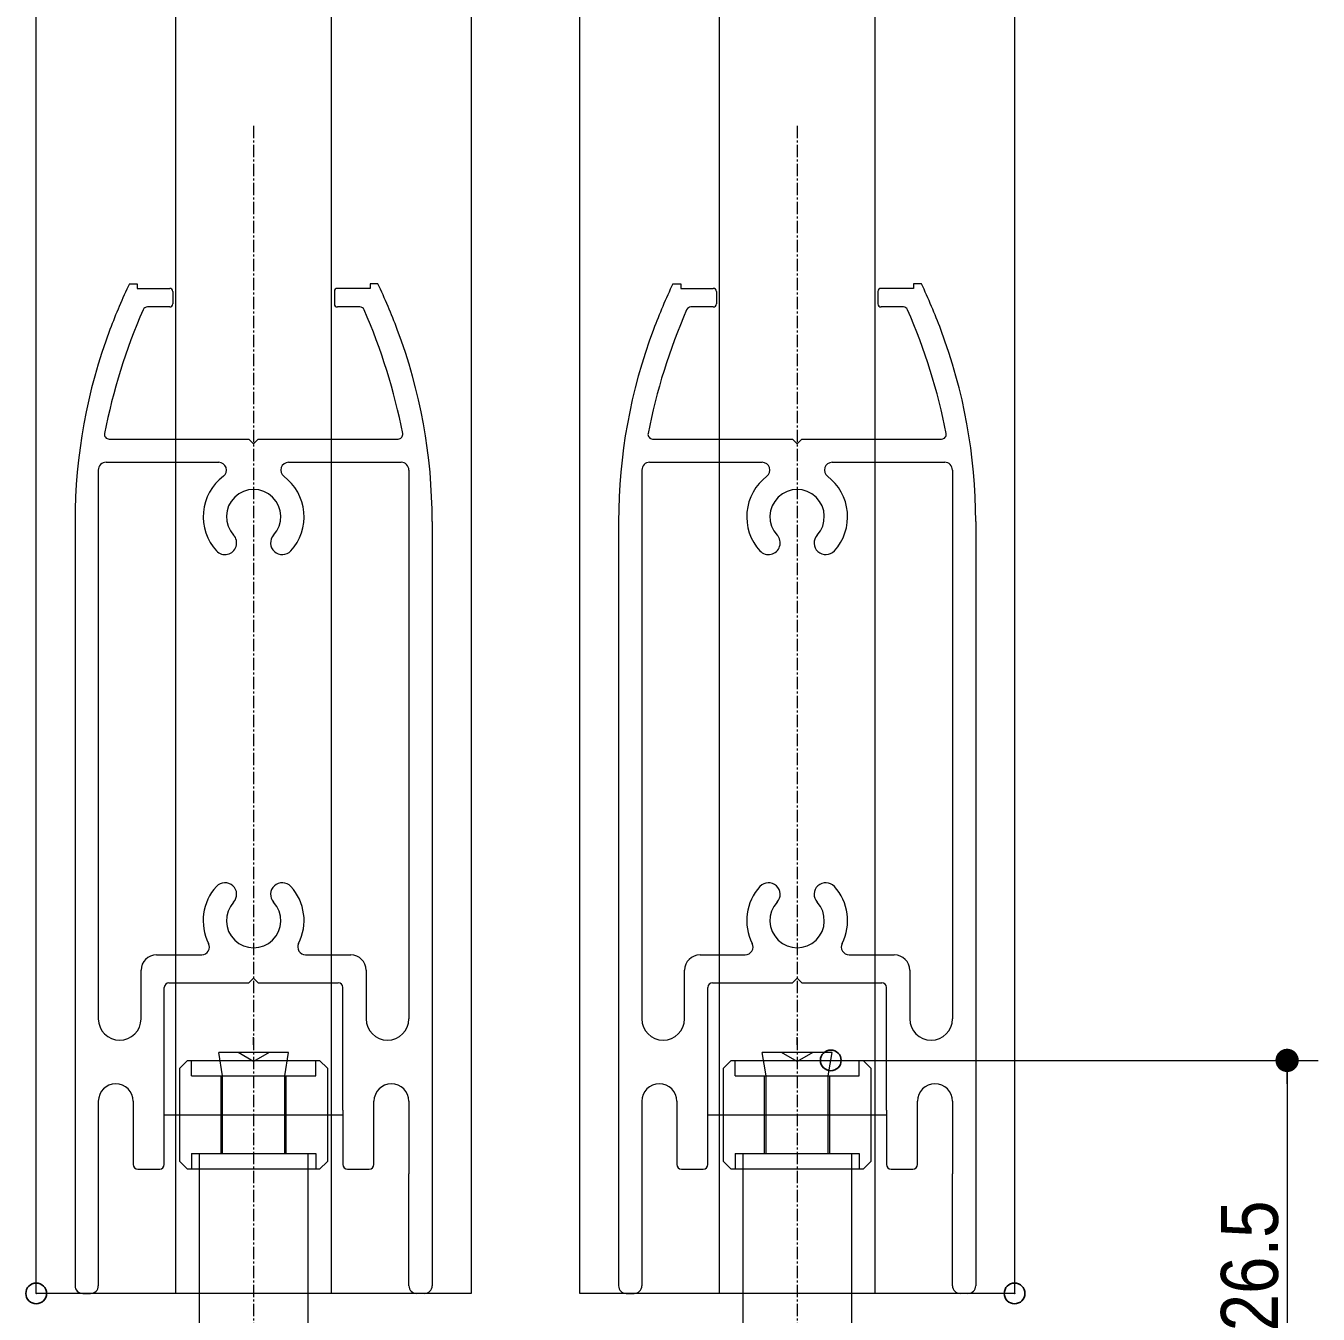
# Model space of a CAD drawing. Units: millimetres, scale not verified. Extents: x -4547 to 4547, y -2284 to 2284.
# Drawn here: x 335 to 959, y -1609 to -987 of the extents above; entities that cross this region are included whole.
import ezdxf
from ezdxf.enums import TextEntityAlignment as Align

# ---------------------------------------------------------------- set-up
doc = ezdxf.new("R2010")
doc.units = ezdxf.units.MM
doc.header["$LTSCALE"] = 20
doc.header["$PDMODE"] = 32
doc.header["$PDSIZE"] = 10
doc.linetypes.add('USER4', pattern=[9.172222, 5.997222, -1.058333, 1.058333, -1.058333])
for name, color, linetype, lineweight in [('0-1_3一般', 7, 'Continuous', 15), ('0-2_2寸法-1', 7, 'Continuous', 15), ('0-3_0', 7, 'Continuous', 25)]:
    doc.layers.add(name, color=color, linetype=linetype, lineweight=lineweight)
doc.layers.add('0-4_Defpoints', color=7, linetype='Continuous')
doc.styles.add('ＭＳ Ｐゴシック', font='')
doc.styles.get('ＭＳ Ｐゴシック').set_extended_font_data('MS PGothic')

# ---------------------------------------------------------------- blocks, each defined once
blk = doc.blocks.new('グループ-49')
at = {"layer": '0-1_3一般', "linetype": 'USER4', "lineweight": 5}
for p, q in [((35710.5, -20697.1), (35710.5, -33996.3)), ((40960.5, -20697.1), (40960.5, -33996.3))]:
    blk.add_line(p, q, dxfattribs=at)
at = {"layer": '0-1_3一般', "lineweight": 5}
for p, q in [((34510.5, -22221.3), (34585.5, -22221.3)), ((34585.5, -22221.3), (34585.5, -22266.3)), ((34585.5, -22266.3), (34900.5, -22266.3)), ((34930.5, -22296.3), (34930.5, -22416.3)), ((36490.5, -22296.3), (36490.5, -22416.3)), ((40180.5, -22296.3), (40180.5, -22416.3)), ((41740.5, -22296.3), (41740.5, -22416.3)), ((42085.5, -22266.3), (41770.5, -22266.3)), ((42085.5, -22221.3), (42085.5, -22266.3)), ((42160.5, -22221.3), (42085.5, -22221.3)), ((34900.5, -22446.3), (34684.5, -22446.3)), ((36736.5, -22446.3), (36520.5, -22446.3)), ((40150.5, -22446.3), (39934.5, -22446.3)), ((41986.5, -22446.3), (41770.5, -22446.3)), ((34314.7, -23721.3), (35665.5, -23721.3)), ((39564.7, -23721.3), (40915.5, -23721.3)), ((40915.5, -23721.3), (40960.5, -23766.3)), ((40960.5, -23766.3), (41005.5, -23721.3)), ((41005.5, -23721.3), (42356.3, -23721.3)), ((34285.5, -23946.3), (35373, -23946.3)), ((36048, -23946.3), (37135.5, -23946.3)), ((39535.5, -23946.3), (40623, -23946.3)), ((41298, -23946.3), (42385.5, -23946.3)), ((34210.5, -24021.3), (34210.5, -29320)), ((37210.5, -24021.3), (37210.5, -29320)), ((39460.5, -24021.3), (39460.5, -29320)), ((42460.5, -24021.3), (42460.5, -29320)), ((33985.5, -24516), (33985.5, -31896.3)), ((37435.5, -24516), (37435.5, -31896.3)), ((39235.5, -24516), (39235.5, -31896.3)), ((42685.5, -24516), (42685.5, -31896.3)), ((34773, -28701.3), (35209.1, -28701.3)), ((36211.9, -28701.3), (36648, -28701.3)), ((40023, -28701.3), (40459.1, -28701.3)), ((41461.9, -28701.3), (41898, -28701.3)), ((34623, -29320), (34623, -28851.3)), ((35710.5, -28926.3), (35665.5, -28971.3)), ((35755.5, -28971.3), (35710.5, -28926.3)), ((36798, -28851.3), (36798, -29320)), ((39873, -29320), (39873, -28851.3)), ((40960.5, -28926.3), (40915.5, -28971.3)), ((41005.5, -28971.3), (40960.5, -28926.3)), ((42048, -28851.3), (42048, -29320)), ((34848, -30726.3), (34848, -29016.3)), ((34893, -28971.3), (35665.5, -28971.3)), ((35755.5, -28971.3), (36528, -28971.3)), ((36573, -30201.3), (36573, -29016.3)), ((40098, -30726.3), (40098, -29016.3)), ((40143, -28971.3), (40915.5, -28971.3)), ((41005.5, -28971.3), (41778, -28971.3)), ((41823, -30201.3), (41823, -29016.3)), ((34210.5, -30115), (34210.5, -31896.3)), ((34548, -30115), (34548, -30726.3)), ((36573, -30201.3), (36573, -30726.3)), ((36873, -30726.3), (36873, -30115)), ((37210.5, -30115), (37210.5, -30816.3)), ((39460.5, -30115), (39460.5, -31896.3)), ((39798, -30115), (39798, -30726.3)), ((41823, -30201.3), (41823, -30726.3)), ((42123, -30726.3), (42123, -30115)), ((42460.5, -30115), (42460.5, -30816.3)), ((34593, -30771.3), (34803, -30771.3)), ((36618, -30771.3), (36828, -30771.3)), ((37210.5, -31896.3), (37210.5, -30816.3)), ((39843, -30771.3), (40053, -30771.3)), ((41868, -30771.3), (42078, -30771.3)), ((42460.5, -31896.3), (42460.5, -30816.3)), ((34060.5, -31971.3), (34135.5, -31971.3)), ((37360.5, -31971.3), (37285.5, -31971.3)), ((39310.5, -31971.3), (39385.5, -31971.3)), ((42610.5, -31971.3), (42535.5, -31971.3))]:
    blk.add_line(p, q, dxfattribs=at)
for points in [[(36910.5, -22221.3), (36835.5, -22221.3), (36835.5, -22266.3), (36520.5, -22266.3)], [(39760.5, -22221.3), (39835.5, -22221.3), (39835.5, -22266.3), (40150.5, -22266.3)], [(35665.5, -23721.3), (35710.5, -23766.3), (35755.5, -23721.3), (37106.3, -23721.3)]]:
    blk.add_lwpolyline(points, dxfattribs=at)
for centre, radius, start, end in [((39937.2, -24780.6), 6000, 154.7505, 159.33677), ((34900.5, -22296.3), 30, 0, 90), ((36520.5, -22296.3), 30, 90, 180), ((31483.7, -24780.6), 6000, 20.66323, 25.2495), ((45187.2, -24780.6), 6000, 154.7505, 159.33677), ((40150.5, -22296.3), 30, 0, 90), ((41770.5, -22296.3), 30, 90, 180), ((36733.7, -24780.6), 6000, 20.66323, 25.2495), ((34684.5, -22491.3), 45, 90, 156.45056), ((34900.5, -22416.3), 30, 270, 0), ((36520.5, -22416.3), 30, 180, 270), ((36736.5, -22491.3), 45, 23.54944, 90), ((39934.5, -22491.3), 45, 90, 156.45056), ((40150.5, -22416.3), 30, 270, 0), ((41770.5, -22416.3), 30, 180, 270), ((41986.5, -22491.3), 45, 23.54944, 90), ((39937.2, -24780.6), 5775, 156.45056, 168.88762), ((31483.7, -24780.6), 5775, 11.11238, 23.54944), ((45187.2, -24780.6), 5775, 156.45056, 168.88762), ((36733.7, -24780.6), 5775, 11.11238, 23.54944), ((39235.5, -24516), 5250, 159.33677, 180), ((32185.5, -24516), 5250, 0, 20.66323), ((44485.5, -24516), 5250, 159.33677, 180), ((37435.5, -24516), 5250, 0, 20.66323), ((34314.7, -23676.3), 45, 168.88762, 270), ((37106.3, -23676.3), 45, 270, 11.11238), ((39564.7, -23676.3), 45, 168.88762, 270), ((42356.3, -23676.3), 45, 270, 11.11238), ((34285.5, -24021.3), 75, 90, 180), ((35373, -24021.3), 75, 306.8699, 90), ((36048, -24021.3), 75, 90, 233.1301), ((37135.5, -24021.3), 75, 0, 90), ((39535.5, -24021.3), 75, 90, 180), ((40623, -24021.3), 75, 306.8699, 90), ((41298, -24021.3), 75, 90, 233.1301), ((42385.5, -24021.3), 75, 0, 90), ((35710.5, -24471.3), 487.5, 126.8699, 222.5424), ((35710.5, -24471.3), 487.5, 317.4576, 53.1301), ((40960.5, -24471.3), 487.5, 126.8699, 222.5424), ((40960.5, -24471.3), 487.5, 317.4576, 53.1301), ((35710.5, -24471.3), 262.5, 317.4576, 222.5424), ((40960.5, -24471.3), 262.5, 317.4576, 222.5424), ((35434.2, -24724.8), 112.5, 222.5424, 42.5424), ((35986.8, -24724.8), 112.5, 137.4576, 317.4576), ((40684.2, -24724.8), 112.5, 222.5424, 42.5424), ((41236.8, -24724.8), 112.5, 137.4576, 317.4576), ((35710.5, -28371.3), 487.5, 137.4576, 206.95775), ((35434.2, -28117.7), 112.5, 317.4576, 137.4576), ((35986.8, -28117.7), 112.5, 42.5424, 222.5424), ((35710.5, -28371.3), 487.5, 333.04225, 42.5424), ((40960.5, -28371.3), 487.5, 137.4576, 206.95775), ((40684.2, -28117.7), 112.5, 317.4576, 137.4576), ((41236.8, -28117.7), 112.5, 42.5424, 222.5424), ((40960.5, -28371.3), 487.5, 333.04225, 42.5424), ((35710.5, -28371.3), 262.5, 137.4576, 42.5424), ((40960.5, -28371.3), 262.5, 137.4576, 42.5424), ((34773, -28851.3), 150, 90, 180), ((35209.1, -28626.3), 75, 270, 26.95775), ((36211.9, -28626.3), 75, 153.04225, 270), ((36648, -28851.3), 150, 0, 90), ((40023, -28851.3), 150, 90, 180), ((40459.1, -28626.3), 75, 270, 26.95775), ((41461.9, -28626.3), 75, 153.04225, 270), ((41898, -28851.3), 150, 0, 90), ((34893, -29016.3), 45, 90, 180), ((36528, -29016.3), 45, 0, 90), ((40143, -29016.3), 45, 90, 180), ((41778, -29016.3), 45, 0, 90), ((34416.7, -29320), 206.2, 180, 270), ((34416.7, -29320), 206.2, 270, 0), ((37004.2, -29320), 206.2, 180, 0), ((39666.7, -29320), 206.2, 180, 270), ((39666.7, -29320), 206.2, 270, 0), ((42254.2, -29320), 206.2, 180, 0), ((34379.2, -30115), 168.8, 90, 180), ((34379.2, -30115), 168.8, 0, 90), ((37041.7, -30115), 168.8, 0, 180), ((39629.2, -30115), 168.8, 90, 180), ((39629.2, -30115), 168.8, 0, 90), ((42291.7, -30115), 168.8, 0, 180), ((34593, -30726.3), 45, 180, 270), ((34803, -30726.3), 45, 270, 0), ((36618, -30726.3), 45, 180, 270), ((36828, -30726.3), 45, 270, 0), ((39843, -30726.3), 45, 180, 270), ((40053, -30726.3), 45, 270, 0), ((41868, -30726.3), 45, 180, 270), ((42078, -30726.3), 45, 270, 0), ((34060.5, -31896.3), 75, 180, 270), ((34135.5, -31896.3), 75, 270, 0), ((37285.5, -31896.3), 75, 180, 270), ((37360.5, -31896.3), 75, 270, 0), ((39310.5, -31896.3), 75, 180, 270), ((39385.5, -31896.3), 75, 270, 0), ((42535.5, -31896.3), 75, 180, 270), ((42610.5, -31896.3), 75, 270, 0)]:
    blk.add_arc(centre, radius, start, end, dxfattribs=at)
blk = doc.blocks.new('グループ-52')
at = {"layer": '0-1_3一般', "lineweight": 5}
for p, q in [((35710.5, -29571.3), (35710.5, -29496.3)), ((40960.5, -29571.3), (40960.5, -29496.3)), ((35410.5, -29871.3), (35373, -29646.3)), ((35710.5, -29732.9), (35560.5, -29646.3)), ((35860.5, -29646.3), (35710.5, -29732.9)), ((36048, -29646.3), (35860.5, -29646.3)), ((36010.5, -29871.3), (36048, -29646.3)), ((40810.5, -29646.3), (40623, -29646.3)), ((40660.5, -29871.3), (40623, -29646.3)), ((41110.5, -29646.3), (40810.5, -29646.3)), ((41298, -29646.3), (41110.5, -29646.3)), ((41260.5, -29871.3), (41298, -29646.3)), ((34998, -29796.3), (35073, -29721.3)), ((34998, -30696.3), (34998, -29796.3)), ((35073, -29721.3), (35110.5, -29721.3)), ((35110.5, -29721.3), (35385.5, -29721.3)), ((35110.5, -29871.3), (35110.5, -29721.3)), ((36310.5, -29721.3), (36348, -29721.3)), ((36310.5, -29871.3), (36310.5, -29721.3)), ((36423, -29796.3), (36348, -29721.3)), ((36423, -29796.3), (36423, -30696.3)), ((40248, -29796.3), (40323, -29721.3)), ((40248, -30696.3), (40248, -29796.3)), ((40323, -29721.3), (40360.5, -29721.3)), ((40635.5, -29721.3), (41285.5, -29721.3)), ((41285.5, -29721.3), (41560.5, -29721.3)), ((41673, -29796.3), (41598, -29721.3)), ((41673, -29796.3), (41673, -30696.3)), ((35110.5, -29871.3), (35395.5, -29871.3)), ((35395.5, -30621.3), (35395.5, -29871.3)), ((35395.5, -29871.3), (36025.5, -29871.3)), ((35410.5, -30621.3), (35410.5, -29871.3)), ((36010.5, -30621.3), (36010.5, -29871.3)), ((36025.5, -29871.3), (36310.5, -29871.3)), ((40660.5, -30621.3), (40660.5, -29871.3)), ((41260.5, -30621.3), (41260.5, -29871.3)), ((41275.5, -30621.3), (41275.5, -29871.3)), ((34848, -30246.3), (36573, -30246.3)), ((40098, -30246.3), (41823, -30246.3)), ((34998, -30696.3), (35073, -30771.3)), ((35110.5, -30621.3), (35110.5, -30771.3)), ((35110.5, -30621.3), (35395.5, -30621.3)), ((35185.5, -30621.3), (35185.5, -33246.3)), ((35185.5, -30621.3), (35410.5, -30621.3)), ((36010.5, -30621.3), (36235.5, -30621.3)), ((36025.5, -30621.3), (36310.5, -30621.3)), ((36235.5, -30621.3), (36235.5, -33246.3)), ((36310.5, -30621.3), (36310.5, -30771.3)), ((36423, -30696.3), (36348, -30771.3)), ((40248, -30696.3), (40323, -30771.3)), ((40435.5, -30621.3), (40660.5, -30621.3)), ((40435.5, -30621.3), (40435.5, -33246.3)), ((40645.5, -30621.3), (41275.5, -30621.3)), ((41260.5, -30621.3), (41485.5, -30621.3)), ((41275.5, -30621.3), (41560.5, -30621.3)), ((41485.5, -30621.3), (41485.5, -33246.3)), ((41673, -30696.3), (41598, -30771.3)), ((35110.5, -30771.3), (35073, -30771.3)), ((36310.5, -30771.3), (36235.5, -30771.3)), ((36348, -30771.3), (36310.5, -30771.3)), ((40435.5, -30771.3), (40360.5, -30771.3)), ((41485.5, -30771.3), (40435.5, -30771.3)), ((41598, -30771.3), (41560.5, -30771.3)), ((35710.5, -33621.3), (35710.5, -33096.3)), ((40960.5, -33621.3), (40960.5, -33096.3)), ((34960.5, -33246.3), (34960.5, -33396.3)), ((36460.5, -33246.3), (34960.5, -33246.3)), ((35335.5, -33246.3), (35185.5, -33246.3)), ((35335.5, -33246.3), (35335.5, -33546.3)), ((35335.5, -33546.3), (35335.5, -33246.3)), ((35710.5, -33246.3), (35710.5, -33846.3)), ((36085.5, -33546.3), (36085.5, -33246.3)), ((36235.5, -33246.3), (36085.5, -33246.3)), ((36085.5, -33246.3), (36085.5, -33546.3)), ((36460.5, -33396.3), (36460.5, -33246.3)), ((40585.5, -33246.3), (40435.5, -33246.3)), ((40585.5, -33546.3), (40585.5, -33246.3)), ((40585.5, -33246.3), (40585.5, -33546.3)), ((40960.5, -33246.3), (40960.5, -33846.3)), ((41335.5, -33246.3), (41335.5, -33546.3)), ((41485.5, -33246.3), (41335.5, -33246.3)), ((41335.5, -33546.3), (41335.5, -33246.3)), ((34360.5, -33696.3), (34360.5, -33396.3)), ((34360.5, -33396.3), (34636.4, -33396.3)), ((34636.4, -33396.3), (35335.5, -33396.3)), ((35335.5, -33396.3), (36085.5, -33396.3)), ((36085.5, -33396.3), (36784.5, -33396.3)), ((36784.5, -33396.3), (37060.5, -33396.3)), ((37060.5, -33696.3), (37060.5, -33396.3)), ((39610.5, -33396.3), (39886.4, -33396.3)), ((39610.5, -33696.3), (39610.5, -33396.3)), ((39886.4, -33396.3), (40585.5, -33396.3)), ((40585.5, -33396.3), (41335.5, -33396.3)), ((41335.5, -33396.3), (42034.5, -33396.3)), ((42034.5, -33396.3), (42310.5, -33396.3)), ((42310.5, -33696.3), (42310.5, -33396.3)), ((34960.5, -33546.3), (36460.5, -33546.3)), ((34960.5, -33696.3), (34960.5, -33546.3)), ((35335.5, -33546.3), (35298, -33696.3)), ((35710.5, -33566.4), (35485.5, -33696.3)), ((35935.5, -33696.3), (35710.5, -33566.4)), ((36123, -33696.3), (36085.5, -33546.3)), ((36460.5, -33546.3), (36460.5, -33696.3)), ((40585.5, -33546.3), (40548, -33696.3)), ((41373, -33696.3), (41335.5, -33546.3)), ((34636.4, -33696.3), (34360.5, -33696.3)), ((35260.5, -33696.3), (34636.4, -33696.3)), ((36160.5, -33696.3), (35260.5, -33696.3)), ((35298, -33696.3), (35485.5, -33696.3)), ((35335.5, -33696.3), (36085.5, -33696.3)), ((35485.5, -33696.3), (35935.5, -33696.3)), ((35935.5, -33696.3), (36123, -33696.3)), ((36784.5, -33696.3), (36160.5, -33696.3)), ((37060.5, -33696.3), (36784.5, -33696.3)), ((39886.4, -33696.3), (39610.5, -33696.3)), ((40510.5, -33696.3), (39886.4, -33696.3)), ((40548, -33696.3), (40735.5, -33696.3)), ((40585.5, -33696.3), (41335.5, -33696.3)), ((42310.5, -33696.3), (42034.5, -33696.3))]:
    blk.add_line(p, q, dxfattribs=at)
for points in [[(35860.5, -29646.3), (35560.5, -29646.3), (35373, -29646.3)], [(41110.5, -29646.3), (40960.5, -29732.9), (40810.5, -29646.3)], [(35385.5, -29721.3), (36035.5, -29721.3), (36310.5, -29721.3)], [(40360.5, -29871.3), (40360.5, -29721.3), (40635.5, -29721.3)], [(41560.5, -29871.3), (41560.5, -29721.3), (41598, -29721.3)], [(35395.5, -30621.3), (36025.5, -30621.3), (36025.5, -29871.3)], [(40360.5, -29871.3), (40645.5, -29871.3), (41275.5, -29871.3), (41560.5, -29871.3)], [(40360.5, -30621.3), (40645.5, -30621.3), (40645.5, -29871.3)], [(40360.5, -30621.3), (40360.5, -30771.3), (40323, -30771.3)], [(41560.5, -30621.3), (41560.5, -30771.3), (41485.5, -30771.3)], [(36235.5, -30771.3), (35185.5, -30771.3), (35110.5, -30771.3)], [(41710.5, -33396.3), (41710.5, -33246.3), (40210.5, -33246.3), (40210.5, -33396.3)], [(40210.5, -33696.3), (40210.5, -33546.3), (41710.5, -33546.3), (41710.5, -33696.3)], [(41185.5, -33696.3), (40960.5, -33566.4), (40735.5, -33696.3)], [(42034.5, -33696.3), (41410.5, -33696.3), (40510.5, -33696.3)], [(40735.5, -33696.3), (41185.5, -33696.3), (41373, -33696.3)]]:
    blk.add_lwpolyline(points, dxfattribs=at)
blk = doc.blocks.new('グループ-56')
at = {"layer": '0-1_3一般', "lineweight": 5}
for p, q in [((33610.5, -31971.3), (33610.5, 7044)), ((34960.5, -31971.3), (34960.5, 7044)), ((36460.5, 7044), (36460.5, -31971.3)), ((37810.5, 7044), (37810.5, -31971.3)), ((38860.5, -31971.3), (38860.5, 7044)), ((40210.5, -31971.3), (40210.5, 7044)), ((41710.5, 7044), (41710.5, -31971.3)), ((43060.5, 7044), (43060.5, -31971.3)), ((37810.5, -31971.3), (36460.5, -31971.3)), ((40210.5, -31971.3), (38860.5, -31971.3)), ((41710.5, -31971.3), (40210.5, -31971.3)), ((43060.5, -31971.3), (41710.5, -31971.3))]:
    blk.add_line(p, q, dxfattribs=at)
blk.add_lwpolyline([(36460.5, -31971.3), (34960.5, -31971.3), (33610.5, -31971.3)], dxfattribs=at)
blk = doc.blocks.new('グループ-63')
at = {"layer": '0-1_3一般'}
for name in ['グループ-49', 'グループ-56', 'グループ-52']:
    blk.add_blockref(name, (0, 0), dxfattribs=at)
blk = doc.blocks.new('_Dot')
at = {"layer": '0-3_0'}
blk.add_line((-10, 0), (-20, 0), dxfattribs=at)
for points in [[(0, 0), (-10, 0), (-9.92, 1.25)], [(0, 0), (-9.92, -1.25), (-10, 0)], [(0, 0), (-9.92, 1.25), (-9.69, 2.49)], [(0, 0), (-9.69, -2.49), (-9.92, -1.25)], [(0, 0), (-9.69, 2.49), (-9.3, 3.68)], [(0, 0), (-9.3, -3.68), (-9.69, -2.49)], [(0, 0), (-9.3, 3.68), (-8.76, 4.82)], [(0, 0), (-8.76, -4.82), (-9.3, -3.68)], [(0, 0), (-8.76, 4.82), (-8.09, 5.88)], [(0, 0), (-8.09, -5.88), (-8.76, -4.82)], [(0, 0), (-8.09, 5.88), (-7.29, 6.85)], [(0, 0), (-7.29, -6.85), (-8.09, -5.88)], [(0, 0), (-7.29, 6.85), (-6.37, 7.71)], [(0, 0), (-6.37, -7.71), (-7.29, -6.85)], [(0, 0), (-6.37, 7.71), (-5.36, 8.44)], [(0, 0), (-5.36, -8.44), (-6.37, -7.71)], [(0, 0), (-5.36, 8.44), (-4.26, 9.05)], [(0, 0), (-4.26, -9.05), (-5.36, -8.44)], [(0, 0), (-4.26, 9.05), (-3.09, 9.51)], [(0, 0), (-3.09, -9.51), (-4.26, -9.05)], [(0, 0), (-3.09, 9.51), (-1.87, 9.82)], [(0, 0), (-1.87, -9.82), (-3.09, -9.51)], [(0, 0), (-1.87, 9.82), (-0.63, 9.98)], [(0, 0), (-0.63, -9.98), (-1.87, -9.82)], [(0, 0), (-0.63, 9.98), (0.63, 9.98)], [(0, 0), (0.63, -9.98), (-0.63, -9.98)], [(0, 0), (0.63, 9.98), (1.87, 9.82)], [(0, 0), (1.87, 9.82), (3.09, 9.51)], [(0, 0), (3.09, 9.51), (4.26, 9.05)], [(0, 0), (4.26, 9.05), (5.36, 8.44)], [(0, 0), (5.36, 8.44), (6.37, 7.71)], [(0, 0), (6.37, 7.71), (7.29, 6.85)], [(0, 0), (7.29, 6.85), (8.09, 5.88)], [(0, 0), (8.09, 5.88), (8.76, 4.82)], [(0, 0), (8.76, 4.82), (9.3, 3.68)], [(0, 0), (9.3, 3.68), (9.69, 2.49)], [(0, 0), (9.69, 2.49), (9.92, 1.25)], [(0, 0), (9.92, 1.25), (10, 0)], [(0, 0), (1.87, -9.82), (0.63, -9.98)], [(0, 0), (3.09, -9.51), (1.87, -9.82)], [(0, 0), (4.26, -9.05), (3.09, -9.51)], [(0, 0), (5.36, -8.44), (4.26, -9.05)], [(0, 0), (6.37, -7.71), (5.36, -8.44)], [(0, 0), (7.29, -6.85), (6.37, -7.71)], [(0, 0), (8.09, -5.88), (7.29, -6.85)], [(0, 0), (8.76, -4.82), (8.09, -5.88)], [(0, 0), (9.3, -3.68), (8.76, -4.82)], [(0, 0), (9.69, -2.49), (9.3, -3.68)], [(0, 0), (9.92, -1.25), (9.69, -2.49)], [(0, 0), (10, 0), (9.92, -1.25)]]:
    blk.add_solid(points, dxfattribs=at)

msp = doc.modelspace()

# ---------------------------------------------------------------- linework, layer by layer
at = {"layer": '0-2_2寸法-1'}
for p, q in [((738.65, -1486.06), (959.02, -1486.06)), ((944.02, -1497.32), (944.02, -1673.56))]:
    msp.add_line(p, q, dxfattribs=at)
at = {"layer": '0-4_Defpoints'}
for p in [(723.65, -1486.06), (339.9, -1598.56), (812.4, -1598.56)]:
    msp.add_point(p, dxfattribs=at)

# ---------------------------------------------------------------- block references
at = {"layer": '0-1_3一般', "xscale": 0.05, "yscale": 0.05}
msp.add_blockref('グループ-63', (-1340.62, 0), dxfattribs=at)
at = {"layer": '0-2_2寸法-1', "xscale": 0.5627563, "yscale": 0.5627563, "rotation": 90}
msp.add_blockref('_Dot', (944.02, -1486.06), dxfattribs=at)

# ---------------------------------------------------------------- texts
at = {"layer": '0-2_2寸法-1', "style": 'ＭＳ Ｐゴシック', "width": 0.9}
msp.add_text('26.5', height=27.57, rotation=90, dxfattribs=at).set_placement((947.91, -1616.85), align=Align.BOTTOM_LEFT)

doc.saveas('drawing.dxf')
